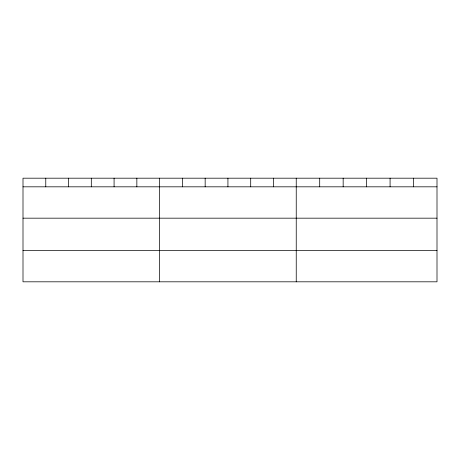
<?xml version="1.0" encoding="UTF-8"?>
<svg xmlns="http://www.w3.org/2000/svg" width="460" height="460" viewBox="0 0 460 460"><rect width="100%" height="100%" fill="white"/><g stroke="black" fill="none" stroke-linecap="round" stroke-linejoin="round"><path stroke-width="0.69" d="M437 186.823L437 281.813L23 281.813L23 178.187L437 178.187L437 186.823L23 186.823M23 218.172L437 218.172M23 250.464L437 250.464M413.54 178.187L413.54 186.823M390.08 178.187L390.08 186.823M366.62 178.187L366.62 186.823M343.16 178.187L343.16 186.823M319.7 178.187L319.7 186.823M296.24 178.187L296.24 281.813M273.47 178.187L273.47 186.823M250.7 178.187L250.7 186.823M227.93 178.187L227.93 186.823M205.16 178.187L205.16 186.823M182.39 178.187L182.39 186.823M159.62 178.187L159.62 281.813M136.85 178.187L136.85 186.823M114.08 178.187L114.08 186.823M91.31 178.187L91.31 186.823M68.54 178.187L68.54 186.823M45.77 178.187L45.77 186.823"/></g></svg>
